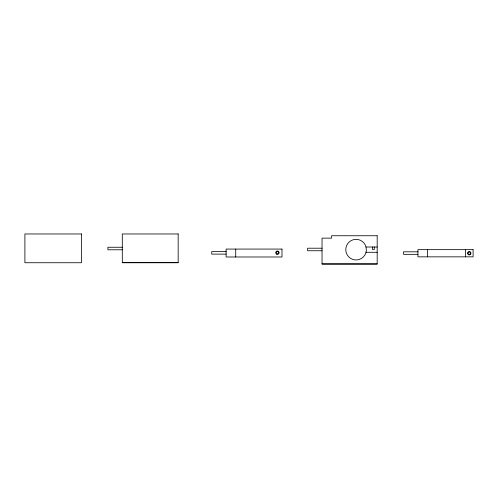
<?xml version="1.0" encoding="UTF-8"?>
<svg xmlns="http://www.w3.org/2000/svg" width="498" height="498" viewBox="0 0 498 498"><rect width="100%" height="100%" fill="white"/><g stroke="black" fill="none" stroke-linecap="round" stroke-linejoin="round"><path stroke-width="0.75" d="M365.986 247.008L366.379 250.276L365.862 252.916A10.309 10.309 0 0 1 350.393 258.244A10.309 10.309 0 0 1 349.254 241.928A10.309 10.309 0 0 1 365.314 245.047L365.986 247.008L377.185 247.008M122.296 247.257L107.91 247.257L107.91 249.791L122.296 249.791M322.038 248.209L307.646 248.209L307.646 250.743L322.038 250.743M226.123 251.571L211.737 251.571L211.737 254.105L226.123 254.105M417.947 251.807L403.561 251.807L403.561 254.341L417.947 254.341M365.986 252.287L377.185 252.287M122.296 262.645L178.166 262.645M322.038 263.94L377.185 263.94M465.425 249.647L465.425 256.844M427.539 249.647L427.539 256.844M374.297 247.008L374.297 249.405L372.404 249.405L372.404 247.008M235.716 249.075L235.716 256.987M81.491 233.967L24.9 233.967L24.9 262.739L81.491 262.739L81.491 233.967M178.166 233.967L122.296 233.967L122.296 262.739L178.166 262.739L178.166 233.967M377.185 235.741L331.624 235.741L331.624 238.137L322.038 238.137L322.038 264.033L377.185 264.033L377.185 235.741M281.993 249.075L226.123 249.075L226.123 256.987L281.993 256.987L281.993 249.075M473.1 249.647L417.947 249.647L417.947 256.844L473.1 256.844L473.1 249.647M276.801 253.687A1.201 1.201 0 0 0 278.631 252.71A1.201 1.201 0 0 0 276.876 251.608A1.201 1.201 0 0 0 276.801 253.687M276.577 254.111A1.681 1.681 0 0 0 279.117 252.691A1.681 1.681 0 0 0 276.62 251.204A1.681 1.681 0 0 0 276.577 254.111M468.662 254.285A1.201 1.201 0 0 0 470.461 253.245A1.201 1.201 0 0 0 468.662 252.206A1.201 1.201 0 0 0 468.662 254.285M468.425 254.696A1.681 1.681 0 0 0 470.94 253.245A1.681 1.681 0 0 0 468.425 251.789A1.681 1.681 0 0 0 468.425 254.696"/></g></svg>
